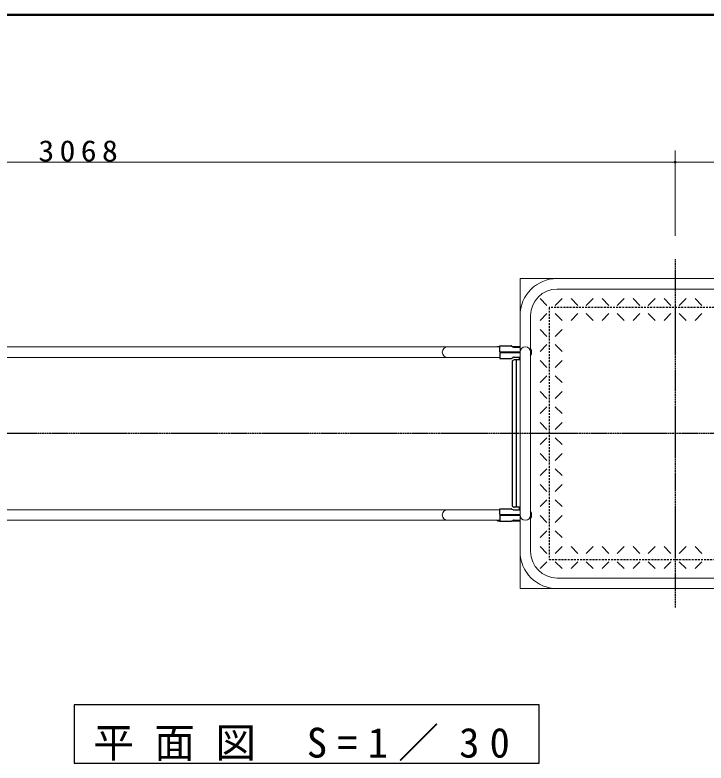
# Model space of a CAD drawing. Units: millimetres at full size, with parts at other scales. Extents: x -11723 to 28, y -1854 to 8010.
# Drawn here: x -8847 to -7063, y 6080 to 8010 of the extents above; entities that cross this region are included whole.
import ezdxf

# ---------------------------------------------------------------- set-up
doc = ezdxf.new("R2010")
doc.units = ezdxf.units.MM
doc.linetypes.add('USER2', pattern=[6, 3, -1, 1, -1])
doc.linetypes.add('USER4', pattern=[8, 5, -3])
for name, color, linetype, lineweight in [('A3図枠', 7, 'Continuous', 25), ('線', 2, 'Continuous', 25), ('補助', 2, 'Continuous', 13)]:
    doc.layers.add(name, color=color, linetype=linetype, lineweight=lineweight)
doc.styles.add('ＭＳ ゴシック', font='')
doc.styles.get('ＭＳ ゴシック').set_extended_font_data('MS Gothic')

# ---------------------------------------------------------------- blocks, each defined once
blk = doc.blocks.new('dimension_origin')
at = {"color": 0, "linetype": 'Continuous', "lineweight": -2}
blk.add_circle((0, 0), 1.25, dxfattribs=at)

msp = doc.modelspace()

# ---------------------------------------------------------------- linework, layer by layer
at = {"layer": 'A3図枠', "lineweight": 50}
msp.add_line((0, 8010), (-11550, 8010), dxfattribs=at)
at = {"layer": '線', "color": 20, "linetype": 'USER2'}
for p, q in [((-7143.169, 7380), (-7143.169, 6480)), ((-5537.943, 6930), (-10461.246, 6930))]:
    msp.add_line(p, q, dxfattribs=at)
at = {"layer": '線', "color": 7, "lineweight": 13}
for p, q in [((-7543.169, 6530), (-7543.169, 7330)), ((-6743.169, 7330), (-7543.169, 7330)), ((-6838.769, 7302.8), (-7447.569, 7302.8)), ((-7515.969, 6625.6), (-7515.969, 7234.4)), ((-10397.489, 7153.6), (-7594.969, 7153.6)), ((-10397.489, 7126.4), (-7594.969, 7126.4)), ((-7543.169, 7120), (-7543.169, 6740)), ((-10397.489, 6733.6), (-7594.969, 6733.6)), ((-10397.489, 6706.4), (-7594.969, 6706.4)), ((-6838.769, 6557.2), (-7447.569, 6557.2)), ((-6743.169, 6530), (-7543.169, 6530))]:
    msp.add_line(p, q, dxfattribs=at)
at = {"layer": '線'}
for p, q in [((-7491.453, 7278.284), (-7473.775, 7260.607)), ((-7434.884, 7278.284), (-7452.562, 7260.607)), ((-7411.453, 7278.284), (-7393.775, 7260.607)), ((-7354.884, 7278.284), (-7372.562, 7260.607)), ((-7331.453, 7278.284), (-7313.775, 7260.607)), ((-7274.884, 7278.284), (-7292.562, 7260.607)), ((-7251.453, 7278.284), (-7233.775, 7260.607)), ((-7194.884, 7278.284), (-7212.562, 7260.607)), ((-7171.453, 7278.284), (-7153.775, 7260.607)), ((-7114.884, 7278.284), (-7132.562, 7260.607)), ((-7091.453, 7278.284), (-7073.775, 7260.607)), ((-7473.775, 7239.393), (-7491.453, 7221.716)), ((-7452.562, 7239.393), (-7434.884, 7221.716)), ((-7393.775, 7239.393), (-7411.453, 7221.716)), ((-7372.562, 7239.393), (-7354.884, 7221.716)), ((-7313.775, 7239.393), (-7331.453, 7221.716)), ((-7292.562, 7239.393), (-7274.884, 7221.716)), ((-7233.775, 7239.393), (-7251.453, 7221.716)), ((-7212.562, 7239.393), (-7194.884, 7221.716)), ((-7153.775, 7239.393), (-7171.453, 7221.716)), ((-7132.562, 7239.393), (-7114.884, 7221.716)), ((-7073.775, 7239.393), (-7091.453, 7221.716)), ((-7491.453, 7198.284), (-7473.775, 7180.607)), ((-7434.884, 7198.284), (-7452.562, 7180.607)), ((-7601.395, 7153.6), (-7601.395, 7155)), ((-7601.395, 7155), (-7594.969, 7155)), ((-7594.969, 7156.2), (-7566.313, 7156.2)), ((-7594.969, 7140.9), (-7594.969, 7156.2)), ((-7564.232, 7155.361), (-7562.175, 7154.071)), ((-7563.656, 7155), (-7544.669, 7155)), ((-7558.454, 7153), (-7543.169, 7153)), ((-7544.669, 7153), (-7544.669, 7155)), ((-7473.775, 7159.393), (-7491.453, 7141.716)), ((-7452.562, 7159.393), (-7434.884, 7141.716)), ((-7594.969, 7140.9), (-7543.159, 7140.9)), ((-7594.969, 7139.1), (-7543.159, 7139.1)), ((-7594.969, 7139.1), (-7594.969, 7123.8)), ((-7594.969, 7123.8), (-7566.313, 7123.8)), ((-7564.232, 7124.639), (-7562.175, 7125.929)), ((-7558.454, 7127), (-7543.169, 7127)), ((-7544.669, 7120), (-7544.669, 7127)), ((-7563.552, 7115), (-7563.552, 6745)), ((-7543.169, 7120), (-7558.552, 7120)), ((-7553.169, 7120), (-7553.169, 6740)), ((-7491.453, 7118.284), (-7473.775, 7100.607)), ((-7434.884, 7118.284), (-7452.562, 7100.607)), ((-7473.775, 7079.393), (-7491.453, 7061.716)), ((-7452.562, 7079.393), (-7434.884, 7061.716)), ((-7491.453, 7038.284), (-7473.775, 7020.607)), ((-7434.884, 7038.284), (-7452.562, 7020.607)), ((-7473.775, 6999.393), (-7491.453, 6981.716)), ((-7452.562, 6999.393), (-7434.884, 6981.716)), ((-7491.453, 6958.284), (-7473.775, 6940.607)), ((-7434.884, 6958.284), (-7452.562, 6940.607)), ((-7473.775, 6919.393), (-7491.453, 6901.716)), ((-7452.562, 6919.393), (-7434.884, 6901.716)), ((-7491.453, 6878.284), (-7473.775, 6860.607)), ((-7434.884, 6878.284), (-7452.562, 6860.607)), ((-7473.775, 6839.393), (-7491.453, 6821.716)), ((-7452.562, 6839.393), (-7434.884, 6821.716)), ((-7491.453, 6798.284), (-7473.775, 6780.607)), ((-7434.884, 6798.284), (-7452.562, 6780.607)), ((-7473.775, 6759.393), (-7491.453, 6741.716)), ((-7452.562, 6759.393), (-7434.884, 6741.716)), ((-7594.969, 6736.2), (-7566.313, 6736.2)), ((-7594.969, 6720.9), (-7594.969, 6736.2)), ((-7543.169, 6740), (-7558.552, 6740)), ((-7544.669, 6733), (-7544.669, 6740)), ((-7594.969, 6720.9), (-7543.159, 6720.9)), ((-7594.969, 6719.1), (-7543.159, 6719.1)), ((-7594.969, 6719.1), (-7594.969, 6703.8)), ((-7564.232, 6735.361), (-7562.175, 6734.071)), ((-7558.454, 6733), (-7543.169, 6733)), ((-7491.453, 6718.284), (-7473.775, 6700.607)), ((-7434.884, 6718.284), (-7452.562, 6700.607)), ((-7601.395, 6705), (-7601.395, 6706.4)), ((-7601.395, 6705), (-7594.969, 6705)), ((-7594.969, 6703.8), (-7566.313, 6703.8)), ((-7564.232, 6704.639), (-7562.175, 6705.929)), ((-7563.656, 6705), (-7544.669, 6705)), ((-7558.454, 6707), (-7543.169, 6707)), ((-7544.669, 6705), (-7544.669, 6707)), ((-7473.775, 6679.393), (-7491.453, 6661.716)), ((-7452.562, 6679.393), (-7434.884, 6661.716)), ((-7491.453, 6638.284), (-7473.775, 6620.607)), ((-7434.884, 6638.284), (-7452.562, 6620.607)), ((-7411.453, 6638.284), (-7393.775, 6620.607)), ((-7354.884, 6638.284), (-7372.562, 6620.607)), ((-7331.453, 6638.284), (-7313.775, 6620.607)), ((-7274.884, 6638.284), (-7292.562, 6620.607)), ((-7251.453, 6638.284), (-7233.775, 6620.607)), ((-7194.884, 6638.284), (-7212.562, 6620.607)), ((-7171.453, 6638.284), (-7153.775, 6620.607)), ((-7114.884, 6638.284), (-7132.562, 6620.607)), ((-7091.453, 6638.284), (-7073.775, 6620.607)), ((-7473.775, 6599.393), (-7491.453, 6581.716)), ((-7452.562, 6599.393), (-7434.884, 6581.716)), ((-7393.775, 6599.393), (-7411.453, 6581.716)), ((-7372.562, 6599.393), (-7354.884, 6581.716)), ((-7313.775, 6599.393), (-7331.453, 6581.716)), ((-7292.562, 6599.393), (-7274.884, 6581.716)), ((-7233.775, 6599.393), (-7251.453, 6581.716)), ((-7212.562, 6599.393), (-7194.884, 6581.716)), ((-7153.775, 6599.393), (-7171.453, 6581.716)), ((-7132.562, 6599.393), (-7114.884, 6581.716)), ((-7073.775, 6599.393), (-7091.453, 6581.716))]:
    msp.add_line(p, q, dxfattribs=at)
at = {"layer": '線', "color": 4, "linetype": 'USER4'}
msp.add_lwpolyline([(-7468.169, 6605), (-6818.169, 6605), (-6818.169, 7255), (-7468.169, 7255)], close=True, dxfattribs=at)
at = {"layer": '線', "color": 7, "lineweight": 13}
for centre, radius, start, end in [((-7447.569, 7234.4), 95.6, 90, 180), ((-7447.569, 7234.4), 68.4, 90, 180), ((-7730.38, 7140), 13.6, 90, 270), ((-7529.569, 7140), 13.6, 0, 180), ((-7730.38, 6720), 13.6, 90, 270), ((-7529.569, 6720), 13.6, 180, 0), ((-7447.569, 6625.6), 95.6, 180, 270), ((-7447.569, 6625.6), 68.4, 180, 270)]:
    msp.add_arc(centre, radius, start, end, dxfattribs=at)
at = {"layer": '線'}
for centre, radius, start, end in [((-7566.313, 7153.2), 3, 46.09405, 90), ((-7558.454, 7160), 7, 237.89374, 270), ((-7529.569, 7140), 16.175, 327.22509, 32.77491), ((-7566.313, 7126.8), 3, 270, 313.90595), ((-7558.454, 7120), 7, 90, 122.10626), ((-7558.552, 7115), 5, 90, 180), ((-7566.313, 6733.2), 3, 46.09405, 90), ((-7558.552, 6745), 5, 180, 270), ((-7558.454, 6740), 7, 237.89374, 270), ((-7529.569, 6720), 16.175, 327.22509, 32.77491), ((-7566.313, 6706.8), 3, 270, 313.90595), ((-7558.454, 6700), 7, 90, 122.10626)]:
    msp.add_arc(centre, radius, start, end, dxfattribs=at)
at = {"layer": '補助'}
for p, q in [((-7143.169, 7440), (-7143.169, 7660)), ((-7143.169, 7440), (-7143.169, 7660)), ((-10211.089, 7630), (-7143.169, 7630)), ((-7143.169, 7630), (-5787.943, 7630))]:
    msp.add_line(p, q, dxfattribs=at)
at = {"layer": '補助', "lineweight": 25}
msp.add_lwpolyline([(-8693.972, 6230), (-8693.972, 6080), (-7493.972, 6080), (-7493.972, 6230)], close=True, dxfattribs=at)

# ---------------------------------------------------------------- block references
at = {"layer": '補助', "xscale": 2, "yscale": 2}
msp.add_blockref('dimension_origin', (-7143.169, 7630), dxfattribs=at)
at = {"layer": '補助', "xscale": 2, "yscale": 2, "rotation": 180}
msp.add_blockref('dimension_origin', (-7143.169, 7630), dxfattribs=at)

# ---------------------------------------------------------------- texts
at = {"layer": '補助', "attachment_point": 8, "style": 'ＭＳ ゴシック'}
for s, insert, char_height in [('\\T1.33;\\W1.1;3068', (-8677.129, 7631), 54.99), ('\\T1.5;平面図\\~S=1／30', (-8093.972, 6085), 76.98)]:
    msp.add_mtext(s, dxfattribs=dict(at, insert=insert, char_height=char_height))

doc.saveas('drawing.dxf')
